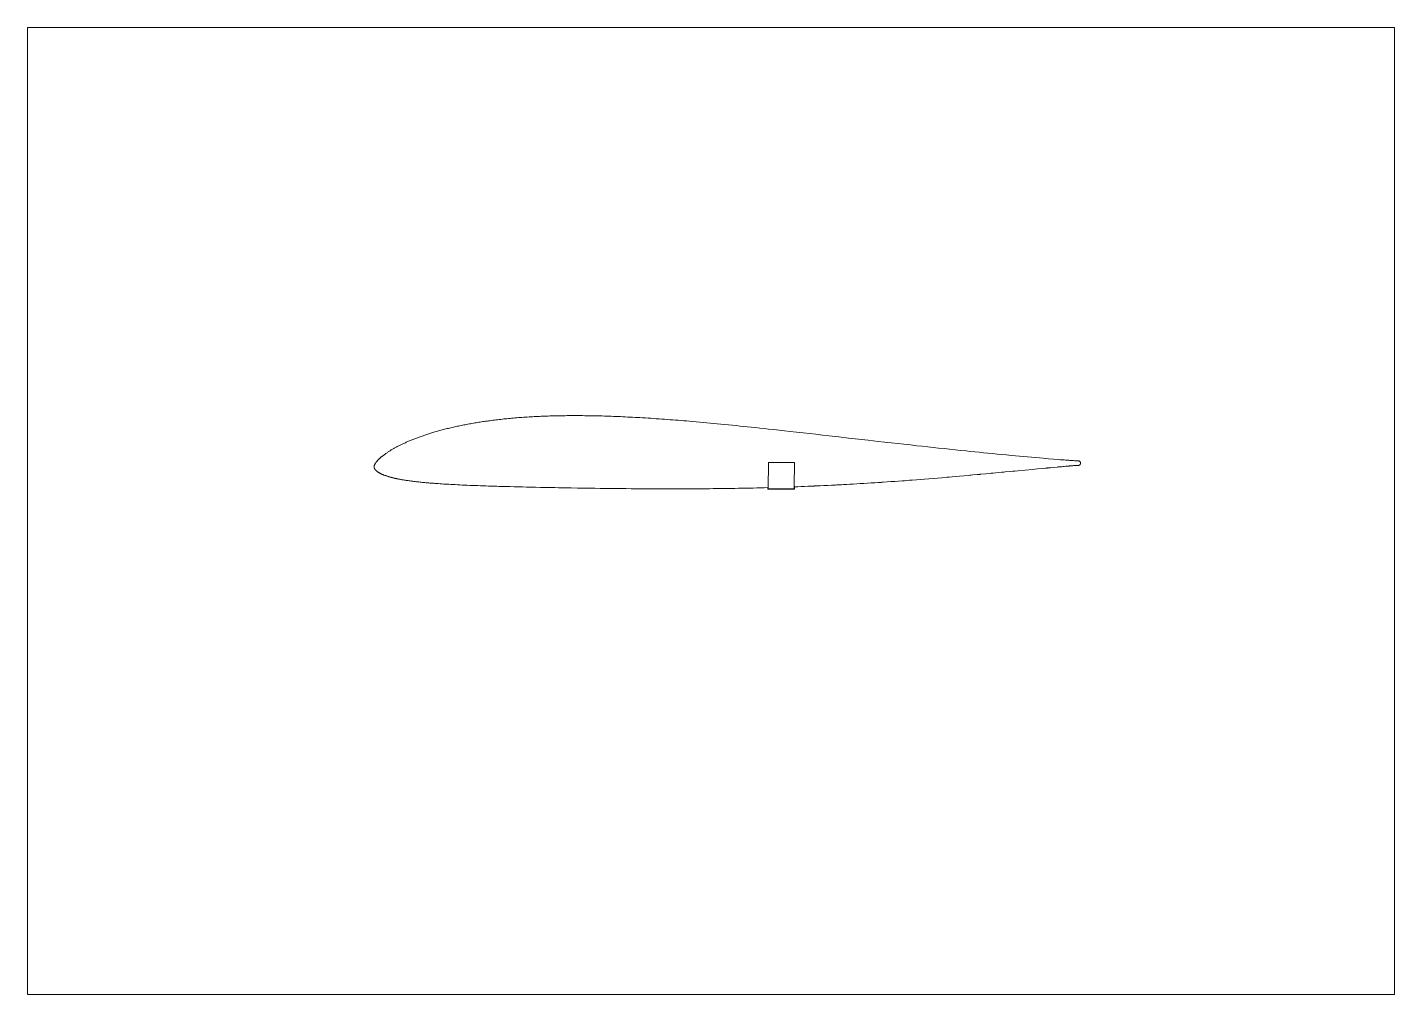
# Paper-space layout 'Sheet' of a CAD drawing. Header units: millimetres. Extents: x 0 to 420, y 0 to 297.
# The model-space entities are those that its viewports show. They can reach past a viewport. Long polylines and large blocks are cut down to what shows.
import ezdxf

# ---------------------------------------------------------------- set-up
doc = ezdxf.new("R2010")
doc.units = ezdxf.units.MM
doc.layers.add('Geometries', color=7, linetype='Continuous')

msp = doc.modelspace()

# ---------------------------------------------------------------- linework, layer by layer
at = {"layer": 'Geometries', "linetype": 'Continuous', "lineweight": 13}
for p, q in [((227.59, 155.32), (227.63, 163.42)), ((235.6, 163.42), (227.63, 163.42)), ((235.57, 155.93), (235.6, 163.42)), ((323.5, 163.12), (323.5, 163.28)), ((227.5, 155.67), (227.5, 155.22)), ((235.57, 155.31), (235.57, 155.93)), ((235.67, 155.93), (235.67, 155.21)), ((227.5, 155.22), (227.59, 155.22)), ((227.59, 155.32), (227.59, 155.32)), ((227.59, 155.22), (227.59, 155.32)), ((227.7, 155.31), (235.57, 155.31)), ((227.7, 155.21), (227.7, 155.31)), ((235.67, 155.21), (227.7, 155.21))]:
    msp.add_line(p, q, dxfattribs=at)
at = {"layer": 'Geometries', "linetype": 'Continuous', "lineweight": 13, "flags": 128}
for points in [[(322.91, 163.87), (322.53, 163.89), (322.15, 163.91), (321.77, 163.93), (321.39, 163.96), (321.01, 163.98), (320.63, 164), (320.26, 164.03), (319.89, 164.06), (319.51, 164.08), (318.98, 164.12), (318.44, 164.17), (317.91, 164.21), (317.38, 164.25), (316.84, 164.3), (315.25, 164.43), (313.67, 164.56), (312.08, 164.7), (310.86, 164.8), (309.65, 164.91), (308.43, 165.01), (307.22, 165.12), (306, 165.23), (304.79, 165.34), (303.58, 165.45), (302.16, 165.58), (300.74, 165.72), (299.33, 165.85), (297.91, 165.99), (296.49, 166.13), (295.08, 166.27), (293.74, 166.4), (292.41, 166.53), (291.07, 166.67), (289.74, 166.8), (288.4, 166.94), (286.7, 167.11), (285.01, 167.29), (283.31, 167.47), (281.61, 167.65), (279.91, 167.83), (278.25, 168.01), (276.58, 168.19), (274.91, 168.37), (273.24, 168.55), (271.26, 168.77), (269.28, 168.99), (267.29, 169.21), (265.31, 169.43), (263.32, 169.65), (261.34, 169.88), (258.31, 170.22), (255.28, 170.56), (252.25, 170.91), (249.22, 171.25), (246.19, 171.6), (244.21, 171.82), (242.22, 172.05), (240.24, 172.27), (238.26, 172.49), (236.27, 172.72), (234.29, 172.94), (232.62, 173.12), (230.96, 173.31), (229.29, 173.49), (227.62, 173.67), (226.31, 173.81), (225, 173.95), (223.69, 174.09), (222.38, 174.23), (221.21, 174.35), (220.04, 174.47), (218.87, 174.59), (217.7, 174.71), (216.53, 174.83), (215.36, 174.95), (214.19, 175.07), (213.02, 175.18), (211.94, 175.28), (210.86, 175.39), (209.77, 175.49), (208.69, 175.59), (207.61, 175.69), (206.55, 175.79), (205.48, 175.88), (204.42, 175.97), (203.36, 176.06), (202.51, 176.14), (201.66, 176.21), (200.81, 176.28), (199.95, 176.35), (199.1, 176.41), (198.27, 176.48), (197.43, 176.54), (196.6, 176.61), (195.76, 176.67), (194.91, 176.73), (194.06, 176.79), (193.2, 176.85), (192.35, 176.91), (191.5, 176.96), (190.66, 177.01), (189.83, 177.07), (188.99, 177.12), (188.15, 177.17), (187.41, 177.21), (186.66, 177.25), (185.91, 177.29), (185.16, 177.33), (184.42, 177.36), (183.67, 177.4), (182.92, 177.43), (182.17, 177.47), (181.46, 177.5), (180.75, 177.53), (180.04, 177.55), (179.33, 177.58), (178.62, 177.6), (177.91, 177.63), (177.24, 177.65), (176.57, 177.67), (175.89, 177.69), (175.22, 177.7), (174.55, 177.72), (173.88, 177.73), (173.21, 177.74), (172.54, 177.75), (171.87, 177.76), (171.2, 177.77), (170.54, 177.78), (169.88, 177.78), (169.22, 177.79), (168.56, 177.79), (168.01, 177.79), (167.45, 177.79), (166.89, 177.79), (166.33, 177.78), (165.77, 177.78), (165.21, 177.77), (164.68, 177.77), (164.16, 177.76), (163.63, 177.75), (163.1, 177.74), (162.58, 177.73), (162.05, 177.72), (161.52, 177.7), (161, 177.69), (160.47, 177.67), (159.94, 177.66), (159.42, 177.64), (158.91, 177.62), (158.39, 177.6), (157.87, 177.58), (157.33, 177.56), (156.79, 177.53), (156.25, 177.5), (155.7, 177.48), (155.16, 177.45), (154.63, 177.42), (154.1, 177.38), (153.56, 177.35), (153.03, 177.31), (152.49, 177.28), (151.94, 177.24), (151.4, 177.2), (150.86, 177.16), (150.32, 177.11), (149.77, 177.07), (149.23, 177.02), (148.76, 176.98), (148.28, 176.93), (147.81, 176.89), (147.33, 176.84), (146.86, 176.8), (146.39, 176.75), (145.91, 176.7), (145.44, 176.64), (144.94, 176.59), (144.45, 176.53), (143.95, 176.47), (143.46, 176.41), (142.96, 176.35), (142.47, 176.28), (142.04, 176.23), (141.62, 176.17), (141.2, 176.11), (140.77, 176.05), (140.35, 175.99), (139.94, 175.93), (139.52, 175.87), (139.11, 175.81), (138.69, 175.74), (138.27, 175.67), (137.85, 175.6), (137.43, 175.53), (137, 175.46), (136.58, 175.39), (136.16, 175.31), (135.74, 175.24), (135.32, 175.16), (134.9, 175.08), (134.48, 175), (134.06, 174.92), (133.64, 174.84), (133.22, 174.75), (132.8, 174.67), (132.42, 174.59), (132.03, 174.5), (131.65, 174.42), (131.27, 174.33), (130.89, 174.25), (130.5, 174.16), (130.11, 174.07), (129.72, 173.98), (129.32, 173.88), (128.93, 173.79), (128.54, 173.69), (128.15, 173.59), (127.78, 173.49), (127.41, 173.4), (127.04, 173.3), (126.67, 173.2), (126.31, 173.1), (125.94, 172.99), (125.57, 172.89), (125.21, 172.78), (124.84, 172.67), (124.48, 172.57), (124.19, 172.48), (123.9, 172.39), (123.62, 172.3), (123.33, 172.21), (123.05, 172.12), (122.74, 172.02), (122.44, 171.92), (122.14, 171.82), (121.84, 171.72), (121.54, 171.62), (121.24, 171.52), (120.96, 171.42), (120.67, 171.32), (120.39, 171.21), (120.11, 171.11), (119.83, 171.01), (119.55, 170.9), (119.27, 170.8), (118.99, 170.69), (118.71, 170.58), (118.43, 170.47), (118.16, 170.36), (117.89, 170.25), (117.62, 170.13), (117.35, 170.02), (117.1, 169.91), (116.85, 169.81), (116.6, 169.7), (116.35, 169.59), (116.11, 169.48), (115.86, 169.37), (115.61, 169.25), (115.37, 169.14), (115.15, 169.04), (114.93, 168.93), (114.71, 168.82), (114.49, 168.72), (114.28, 168.61), (114.06, 168.5), (113.84, 168.39), (113.65, 168.29), (113.47, 168.19), (113.28, 168.09), (113.09, 167.99), (112.91, 167.88), (112.72, 167.78), (112.53, 167.68), (112.35, 167.57), (112.16, 167.46), (111.97, 167.34), (111.78, 167.23), (111.59, 167.11), (111.4, 167), (111.21, 166.88), (111.03, 166.76), (110.84, 166.64), (110.66, 166.52), (110.48, 166.4), (110.3, 166.28), (110.16, 166.18), (110.03, 166.08), (109.89, 165.99), (109.75, 165.89), (109.61, 165.79), (109.48, 165.68), (109.34, 165.58), (109.2, 165.48), (109.07, 165.37), (108.94, 165.27), (108.83, 165.18), (108.73, 165.1), (108.63, 165.01), (108.53, 164.92), (108.43, 164.84), (108.34, 164.76), (108.24, 164.68), (108.16, 164.59), (108.07, 164.51), (107.98, 164.43), (107.91, 164.36), (107.85, 164.29), (107.78, 164.22), (107.71, 164.15), (107.65, 164.08), (107.57, 164), (107.49, 163.91), (107.41, 163.82), (107.34, 163.73), (107.28, 163.65), (107.22, 163.58), (107.16, 163.51), (107.1, 163.43), (107.06, 163.38), (107.02, 163.32), (106.98, 163.27), (106.94, 163.21), (106.9, 163.15), (106.87, 163.1), (106.83, 163.04), (106.8, 162.99), (106.77, 162.93), (106.74, 162.88), (106.72, 162.82), (106.69, 162.76), (106.67, 162.71), (106.65, 162.66), (106.63, 162.62), (106.61, 162.58), (106.6, 162.53), (106.58, 162.49), (106.57, 162.44), (106.55, 162.4), (106.54, 162.35), (106.53, 162.32), (106.52, 162.29), (106.52, 162.26), (106.51, 162.22), (106.51, 162.19), (106.5, 162.16), (106.5, 162.13), (106.5, 162.09), (106.5, 162.06)], [(323.5, 163.28), (323.5, 163.3), (323.5, 163.33), (323.49, 163.36), (323.49, 163.38), (323.48, 163.41), (323.47, 163.43), (323.47, 163.46), (323.46, 163.48), (323.45, 163.5), (323.43, 163.53), (323.42, 163.55), (323.41, 163.58), (323.39, 163.6), (323.37, 163.63), (323.35, 163.65), (323.33, 163.68), (323.3, 163.7), (323.28, 163.72), (323.25, 163.74), (323.23, 163.76), (323.2, 163.78), (323.17, 163.8), (323.14, 163.81), (323.12, 163.83), (323.09, 163.84), (323.06, 163.85), (323.03, 163.86), (323, 163.86), (322.97, 163.87), (322.94, 163.87), (322.91, 163.87)], [(227.5, 155.67), (226.37, 155.64), (225.24, 155.61), (224.11, 155.59), (222.99, 155.56), (221.86, 155.54), (220.73, 155.51), (219.6, 155.49), (218.45, 155.47), (217.29, 155.45), (216.13, 155.43), (215.37, 155.42), (214.6, 155.41), (214.43, 155.4), (214.35, 155.4), (214.2, 155.4), (213.94, 155.4), (212.83, 155.38), (211.72, 155.37), (210.62, 155.36), (209.51, 155.35), (208.4, 155.34), (207.17, 155.33), (205.93, 155.32), (204.69, 155.31), (203.46, 155.3), (202.22, 155.3), (200.99, 155.3), (199.75, 155.29), (198.51, 155.29), (197.1, 155.29), (195.69, 155.29), (194.28, 155.3), (192.86, 155.3), (191.45, 155.31), (190.04, 155.31), (188.63, 155.32), (187.07, 155.33), (185.52, 155.34), (183.97, 155.36), (182.41, 155.37), (180.86, 155.39), (179.21, 155.4), (177.56, 155.42), (175.91, 155.44), (174.27, 155.47), (172.62, 155.49), (170.97, 155.51), (169.03, 155.54), (167.09, 155.58), (165.14, 155.61), (163.2, 155.65), (161.98, 155.67), (160.77, 155.69), (160.17, 155.7), (159.9, 155.71), (159.84, 155.71), (159.83, 155.71), (159.82, 155.71), (159.82, 155.71), (159.81, 155.71), (159.81, 155.71), (159.81, 155.71), (159.8, 155.71), (159.8, 155.71), (159.76, 155.71), (159.33, 155.72), (157.63, 155.76), (156.1, 155.79), (154.57, 155.82), (153.32, 155.85), (152.06, 155.88), (150.8, 155.91), (149.54, 155.94), (148.28, 155.98), (147.51, 156), (146.73, 156.02), (146.35, 156.03), (146.18, 156.04), (146.13, 156.04), (146.06, 156.04), (145.95, 156.04), (144.87, 156.07), (144.19, 156.09), (143.51, 156.11), (142.91, 156.13), (142.76, 156.14), (142.72, 156.14), (142.69, 156.14), (142.59, 156.14), (141.63, 156.17), (140.81, 156.2), (139.99, 156.23), (139.16, 156.26), (138.34, 156.29), (137.51, 156.32), (136.69, 156.35), (135.92, 156.38), (135.14, 156.42), (134.36, 156.45), (133.59, 156.48), (132.81, 156.52), (132.12, 156.55), (131.43, 156.59), (130.74, 156.62), (130.04, 156.66), (129.5, 156.69), (128.96, 156.72), (128.42, 156.75), (127.87, 156.79), (127.33, 156.82), (126.79, 156.86), (126.24, 156.9), (125.7, 156.93), (125.69, 156.93), (125.68, 156.94), (125.67, 156.94), (125.67, 156.94), (125.66, 156.94), (125.65, 156.94), (125.65, 156.94), (125.64, 156.94), (125.61, 156.94), (125.54, 156.95), (125.42, 156.95), (125.21, 156.97), (124.84, 157), (124.45, 157.03), (124.06, 157.06), (123.67, 157.09), (123.29, 157.12), (122.9, 157.16), (122.52, 157.19), (122.14, 157.22), (121.76, 157.26), (121.38, 157.29), (121, 157.33), (120.63, 157.37), (120.25, 157.41), (119.88, 157.45), (119.5, 157.49), (119.13, 157.54), (118.75, 157.58), (118.46, 157.62), (118.16, 157.66), (117.87, 157.69), (117.57, 157.73), (117.28, 157.77), (116.99, 157.82), (116.69, 157.86), (116.41, 157.9), (116.12, 157.95), (115.83, 157.99), (115.54, 158.04), (115.29, 158.08), (115.04, 158.12), (114.82, 158.16), (114.72, 158.18), (114.68, 158.19), (114.66, 158.19), (114.65, 158.19), (114.65, 158.19), (114.65, 158.19), (114.64, 158.19), (114.44, 158.23), (114.24, 158.27), (114.04, 158.31), (113.84, 158.35), (113.81, 158.35), (113.81, 158.36), (113.8, 158.36), (113.8, 158.36), (113.79, 158.36), (113.79, 158.36), (113.78, 158.36), (113.77, 158.36), (113.77, 158.36), (113.68, 158.38), (113.52, 158.41), (113.38, 158.44), (113.24, 158.47), (113.08, 158.51), (113.01, 158.52), (113.01, 158.53), (113, 158.53), (112.99, 158.53), (112.99, 158.53), (112.98, 158.53), (112.97, 158.53), (112.97, 158.53), (112.97, 158.53), (112.86, 158.56), (112.71, 158.59), (112.56, 158.63), (112.41, 158.66), (112.29, 158.7), (112.16, 158.73), (112.14, 158.73), (112.14, 158.73), (112.14, 158.73), (112.14, 158.73), (112.13, 158.73), (112.12, 158.74), (112.1, 158.74), (112.05, 158.75), (111.88, 158.8), (111.76, 158.83), (111.74, 158.84), (111.73, 158.84), (111.73, 158.84), (111.73, 158.84), (111.73, 158.84), (111.73, 158.84), (111.73, 158.84), (111.68, 158.86), (111.59, 158.88), (111.42, 158.93), (111.25, 158.98), (111.09, 159.02), (110.94, 159.07), (110.79, 159.11), (110.63, 159.16), (110.49, 159.21), (110.35, 159.26), (110.21, 159.3), (110.07, 159.35), (109.93, 159.4), (109.79, 159.45), (109.65, 159.51), (109.54, 159.55), (109.44, 159.59), (109.33, 159.63), (109.22, 159.67), (109.13, 159.71), (109.04, 159.75), (108.95, 159.78), (108.92, 159.8), (108.92, 159.8), (108.91, 159.8), (108.91, 159.8), (108.9, 159.8), (108.9, 159.81), (108.9, 159.81), (108.89, 159.81), (108.81, 159.85), (108.73, 159.88), (108.64, 159.92), (108.56, 159.96), (108.48, 160.01), (108.4, 160.05), (108.32, 160.09), (108.24, 160.14), (108.18, 160.17), (108.15, 160.19), (108.14, 160.19), (108.14, 160.19), (108.14, 160.19), (108.13, 160.19), (108.13, 160.2), (108.13, 160.2), (108.13, 160.2), (108.13, 160.2), (108.04, 160.25), (107.95, 160.3), (107.89, 160.34), (107.83, 160.37), (107.78, 160.41), (107.77, 160.41), (107.77, 160.42), (107.76, 160.42), (107.76, 160.42), (107.76, 160.42), (107.75, 160.42), (107.75, 160.43), (107.73, 160.44), (107.7, 160.46), (107.65, 160.49), (107.6, 160.53), (107.55, 160.57), (107.5, 160.61), (107.45, 160.64), (107.42, 160.66), (107.42, 160.67), (107.42, 160.67), (107.41, 160.67), (107.41, 160.67), (107.41, 160.67), (107.41, 160.67), (107.39, 160.69), (107.36, 160.71), (107.31, 160.76), (107.26, 160.81), (107.25, 160.81), (107.25, 160.81), (107.25, 160.81), (107.25, 160.81), (107.24, 160.82), (107.24, 160.82), (107.23, 160.83), (107.21, 160.85), (107.17, 160.88), (107.13, 160.92), (107.09, 160.96), (107.05, 160.99), (107.01, 161.03), (106.97, 161.07), (106.94, 161.1), (106.94, 161.11), (106.94, 161.11), (106.94, 161.11), (106.93, 161.11), (106.93, 161.11), (106.93, 161.11), (106.93, 161.11), (106.92, 161.12), (106.91, 161.13), (106.89, 161.16), (106.86, 161.19), (106.84, 161.22), (106.82, 161.25), (106.79, 161.28), (106.77, 161.32), (106.75, 161.35), (106.73, 161.38), (106.71, 161.42), (106.69, 161.45), (106.67, 161.49), (106.65, 161.53), (106.63, 161.57), (106.62, 161.61), (106.6, 161.66), (106.58, 161.7), (106.56, 161.75), (106.55, 161.78), (106.54, 161.81), (106.54, 161.84), (106.53, 161.84), (106.53, 161.85), (106.53, 161.85), (106.53, 161.85), (106.53, 161.85), (106.53, 161.85), (106.53, 161.85), (106.53, 161.86), (106.53, 161.88), (106.52, 161.91), (106.51, 161.95), (106.51, 161.99), (106.5, 162.03), (106.5, 162.06)], [(322.92, 162.52), (322.62, 162.5), (322.32, 162.48), (322.02, 162.46), (321.72, 162.44), (321.41, 162.42), (321.12, 162.4), (320.82, 162.38), (320.53, 162.35), (320.23, 162.33), (320.11, 162.32), (320.08, 162.32), (320.03, 162.31), (319.95, 162.31), (319.63, 162.28), (319.34, 162.25), (319.04, 162.23), (318.46, 162.18), (318.42, 162.17), (318.39, 162.17), (318.36, 162.17), (318.3, 162.16), (318.2, 162.15), (317.73, 162.11), (317.27, 162.07), (316.9, 162.04), (316.74, 162.02), (316.7, 162.02), (316.64, 162.01), (316.58, 162.01), (316.36, 161.99), (314.28, 161.79), (313.63, 161.73), (313.34, 161.71), (313.28, 161.7), (313.25, 161.7), (313.2, 161.69), (312.74, 161.65), (311.93, 161.57), (310.27, 161.42), (308.61, 161.26), (306.5, 161.07), (304.39, 160.87), (303.36, 160.77), (303.1, 160.75), (303.09, 160.75), (303.09, 160.75), (303.08, 160.74), (303.07, 160.74), (303.06, 160.74), (303.05, 160.74), (303.05, 160.74), (303.04, 160.74), (302.98, 160.74), (302.88, 160.73), (302.71, 160.71), (301.99, 160.64), (300.35, 160.49), (299.95, 160.45), (299.77, 160.43), (299.7, 160.42), (299.69, 160.42), (299.69, 160.42), (299.69, 160.42), (299.68, 160.42), (299.68, 160.42), (299.68, 160.42), (299.68, 160.42), (299.66, 160.42), (299.38, 160.4), (297.52, 160.22), (296.71, 160.14), (296.35, 160.11), (296.3, 160.1), (296.3, 160.1), (296.29, 160.1), (296.29, 160.1), (296.28, 160.1), (296.28, 160.1), (296.27, 160.1), (296.26, 160.1), (296.23, 160.1), (296.09, 160.08), (295.84, 160.06), (294.38, 159.93), (292.92, 159.79), (292.87, 159.78), (292.84, 159.78), (292.79, 159.78), (292.71, 159.77), (292.55, 159.75), (292.26, 159.73), (291.76, 159.68), (290.44, 159.56), (289.85, 159.51), (289.6, 159.49), (289.54, 159.48), (289.51, 159.48), (289.48, 159.47), (289.12, 159.44), (287.74, 159.32), (286.35, 159.19), (284.96, 159.07), (284.05, 158.99), (283.13, 158.91), (282.88, 158.89), (282.77, 158.88), (282.68, 158.87), (282.51, 158.86), (282.19, 158.83), (280.86, 158.72), (279.54, 158.61), (278.21, 158.5), (276.88, 158.39), (275.55, 158.28), (274.31, 158.18), (273.08, 158.09), (271.84, 157.99), (271.02, 157.93), (270.2, 157.87), (269.48, 157.81), (269.16, 157.79), (269.09, 157.78), (269.03, 157.78), (268.98, 157.78), (268.76, 157.76), (267.59, 157.67), (266.42, 157.59), (265.25, 157.51), (264.09, 157.43), (262.92, 157.35), (262.46, 157.32), (262.27, 157.3), (262.22, 157.3), (262.18, 157.3), (261.86, 157.28), (261.3, 157.24), (260.29, 157.17), (259.18, 157.1), (258.07, 157.03), (256.96, 156.97), (255.86, 156.9), (254.75, 156.83), (253.64, 156.77), (252.67, 156.72), (251.69, 156.66), (250.71, 156.61), (250.07, 156.57), (249.43, 156.54), (248.86, 156.51), (248.72, 156.5), (248.66, 156.5), (248.63, 156.5), (248.61, 156.5), (248.22, 156.48), (247.05, 156.42), (245.88, 156.36), (244.71, 156.31), (243.53, 156.25), (242.36, 156.2), (241.91, 156.18), (241.8, 156.18), (241.75, 156.18), (241.67, 156.17), (241.36, 156.16), (240.79, 156.13), (239.78, 156.09), (238.75, 156.05), (237.72, 156.01), (236.7, 155.97), (235.67, 155.93)], [(322.92, 162.52), (322.95, 162.52), (322.97, 162.52), (323, 162.53), (323.03, 162.53), (323.05, 162.54), (323.08, 162.55), (323.11, 162.56), (323.14, 162.57), (323.16, 162.59), (323.19, 162.6), (323.22, 162.62), (323.25, 162.64), (323.27, 162.66), (323.3, 162.68), (323.32, 162.7), (323.34, 162.73), (323.36, 162.75), (323.38, 162.77), (323.4, 162.8), (323.41, 162.82), (323.43, 162.84), (323.44, 162.87), (323.45, 162.89), (323.46, 162.92), (323.47, 162.95), (323.48, 162.97), (323.49, 163), (323.49, 163.03), (323.5, 163.06), (323.5, 163.09), (323.5, 163.12)]]:
    msp.add_lwpolyline(points, dxfattribs=at)

psp = doc.layouts.new('Sheet')

# ---------------------------------------------------------------- viewports
at = {"layer": '0'}
psp.add_viewport(center=(210, 148.5), size=(420, 297), view_center_point=(210, 148.5), view_height=297, dxfattribs=at)

doc.saveas('drawing.dxf')
